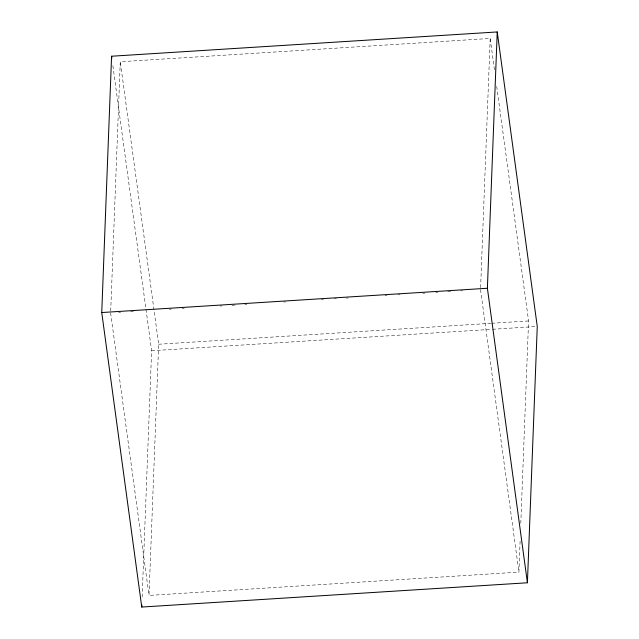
<?xml version="1.0" encoding="UTF-8"?>
<svg xmlns="http://www.w3.org/2000/svg" width="639" height="639" viewBox="0 0 639 639"><rect width="100%" height="100%" fill="white"/><g stroke="black" fill="none" stroke-linecap="round" stroke-linejoin="round"><path stroke-width="0.48" stroke-dasharray="3.19 2.4" d="M110.707 310.929L120.276 61.743L490.185 38.46L494.482 70.066M142.146 597.074L151.611 350.739L112.664 64.132M520.106 541.233L518.924 572.129L149.015 595.42L158.664 344.237L120.276 61.743M480.616 287.646L490.185 38.46M520.801 523.293L528.573 320.954L496.631 85.866M118.582 312.423L120.571 312.295M130.516 311.672L133.495 311.481M169.295 309.228L171.284 309.108M182.219 308.413L184.208 308.294M220.008 306.041L221.997 305.913M231.941 305.29L234.92 305.099M244.865 304.476L246.854 304.348M283.652 302.031L285.641 301.904M321.433 299.651L323.422 299.531M334.365 298.836L336.354 298.717M346.298 298.086L348.287 297.966M385.077 295.649L387.066 295.522M398.001 294.835L399.99 294.707M422.858 293.269L424.847 293.141M435.79 292.454L437.779 292.327M447.723 291.703L450.703 291.52M460.647 290.889L462.636 290.769M158.664 344.237L490.784 323.326M491.782 323.262L528.573 320.954M151.611 350.739L491.535 329.341M492.533 329.277L536.265 326.529M480.536 289.635L518.924 572.129M110.627 312.926L149.015 595.42"/><path stroke-width="0.96" d="M101.745 312.535L111.585 56.224L497.238 31.95L537.255 326.465L527.415 582.776L141.762 607.05L101.745 312.535L487.389 288.261L497.238 31.95M141.762 607.05L141.834 605.053M487.389 288.261L527.415 582.776M111.585 56.224L111.857 58.205"/></g></svg>
